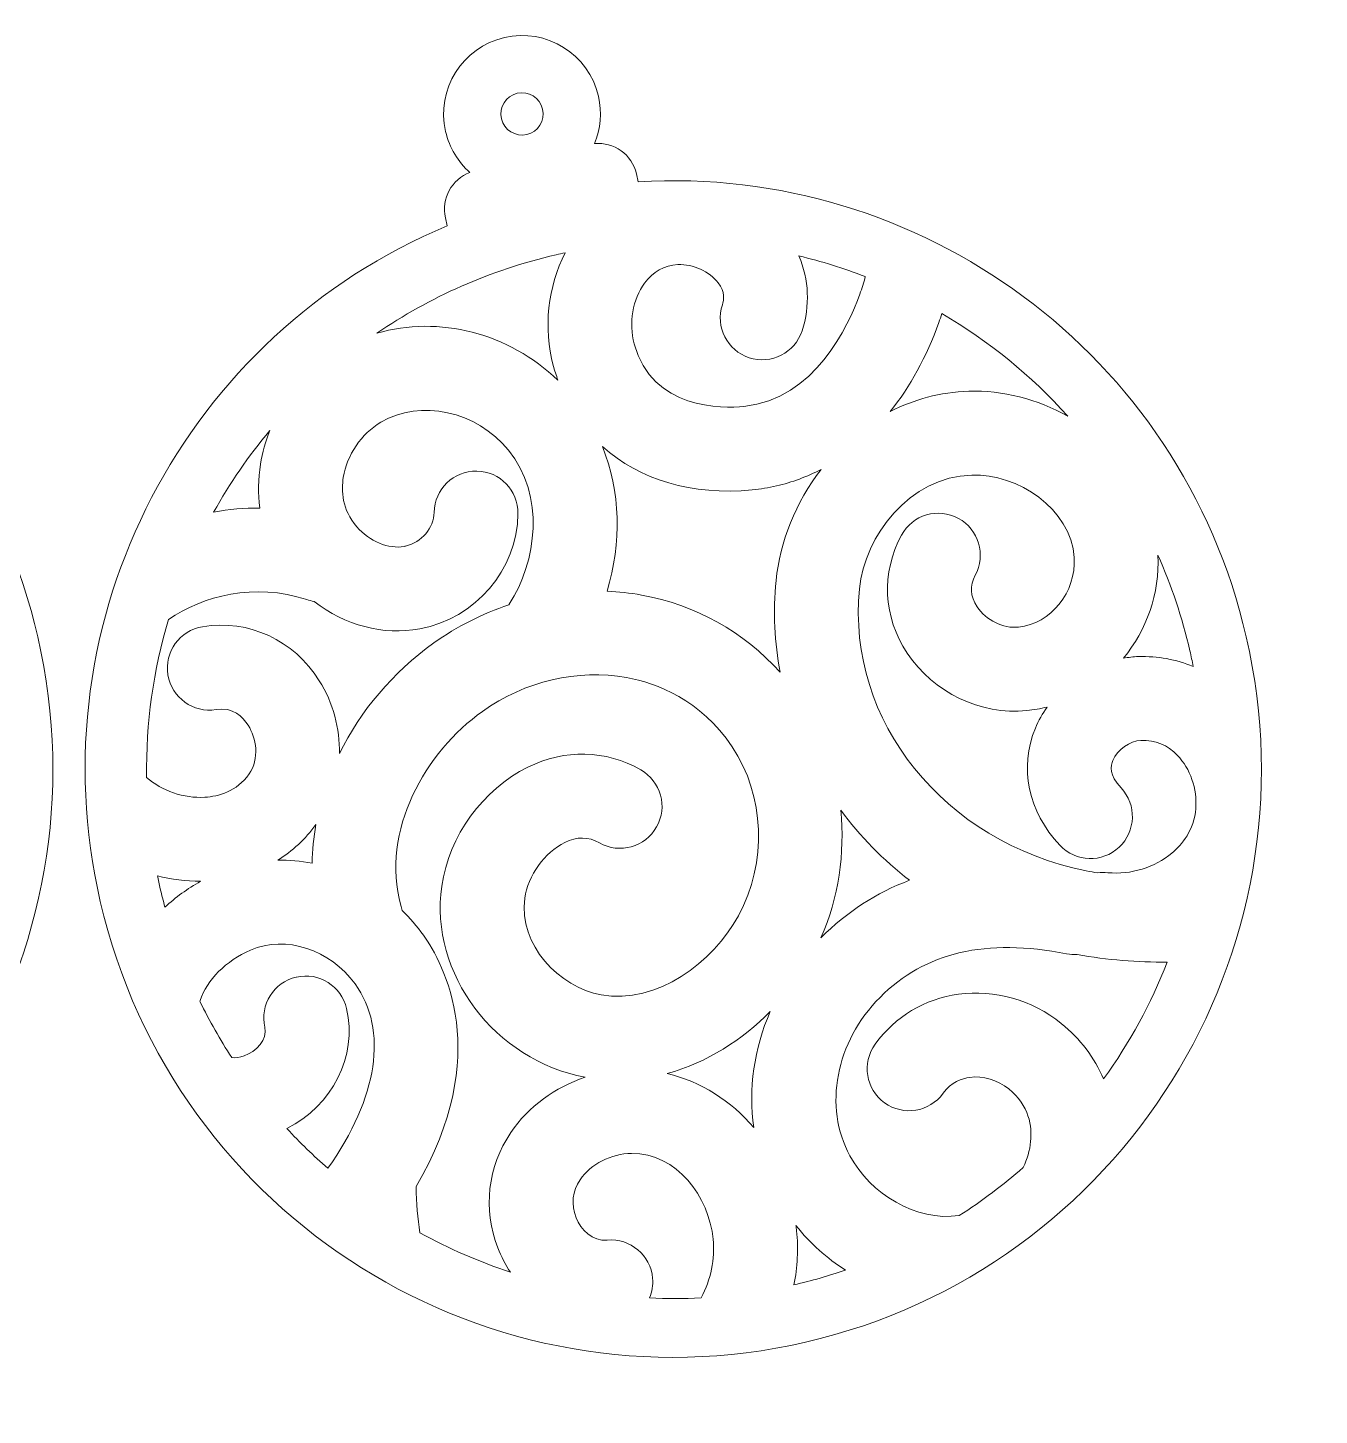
# Model space of a CAD drawing. Header units: millimetres. Extents: x -519 to -76, y -665 to -462.
# Drawn here: x -167.8 to -76.1, y -665 to -566.6 of the extents above; entities that cross this region are included whole.
import ezdxf

# ---------------------------------------------------------------- set-up
doc = ezdxf.new("R2010")
doc.units = ezdxf.units.MM
doc.header["$MEASUREMENT"] = 0
doc.layers.add('layer 1', color=7, linetype='Continuous')

msp = doc.modelspace()

# ---------------------------------------------------------------- linework, layer by layer
at = {"layer": 'layer 1', "color": 1, "lineweight": 9}
for points, knots in [([(-210.2274, -577.5278), (-190.251, -576.3149), (-171.735, -589.6523), (-167.0834, -609.8009), (-161.8984, -632.2592), (-175.9014, -654.6686), (-198.3596, -659.8535), (-220.8179, -665.0384), (-243.2272, -651.0355), (-248.4121, -628.5771), (-253.0638, -608.4286), (-242.2687, -588.3243), (-223.7823, -580.6572), (-223.7823, -580.6572), (-223.9134, -580.0894), (-223.9134, -580.0894), (-224.2293, -578.7213), (-223.4653, -577.3444), (-222.1853, -576.8607), (-223.0148, -576.1213), (-223.6311, -575.1271), (-223.9002, -573.9623), (-224.5915, -570.9677), (-222.7244, -567.9798), (-219.7299, -567.2885), (-216.7355, -566.5972), (-213.7475, -568.4642), (-213.0562, -571.4587), (-212.7872, -572.6236), (-212.9056, -573.7874), (-213.3267, -574.8155), (-211.9643, -574.6891), (-210.6743, -575.592), (-210.3585, -576.96), (-210.3585, -576.96), (-210.2274, -577.5278), (-210.2274, -577.5278)], [0, 0, 0, 0, 0.0833333, 0.0833333, 0.0833333, 0.1666667, 0.1666667, 0.1666667, 0.25, 0.25, 0.25, 0.3333333, 0.3333333, 0.3333333, 0.4166667, 0.4166667, 0.4166667, 0.5, 0.5, 0.5, 0.5833333, 0.5833333, 0.5833333, 0.6666667, 0.6666667, 0.6666667, 0.75, 0.75, 0.75, 0.8333333, 0.8333333, 0.8333333, 0.9166667, 0.9166667, 0.9166667, 1, 1, 1, 1]), ([(-124.459, -577.5278), (-104.4823, -576.3149), (-85.9664, -589.6523), (-81.3148, -609.8009), (-76.1298, -632.2592), (-90.1326, -654.6685), (-112.591, -659.8535), (-135.0494, -665.0384), (-157.4586, -651.0355), (-162.6435, -628.5771), (-167.2952, -608.4286), (-156.5001, -588.3243), (-138.0137, -580.6573), (-138.0137, -580.6573), (-138.1449, -580.0894), (-138.1449, -580.0894), (-138.4607, -578.7213), (-137.6968, -577.3444), (-136.4168, -576.8607), (-137.2462, -576.1213), (-137.8626, -575.1271), (-138.1317, -573.9623), (-138.8229, -570.9678), (-136.9559, -567.9799), (-133.9613, -567.2885), (-130.967, -566.5972), (-127.9789, -568.4642), (-127.2877, -571.4588), (-127.0187, -572.6236), (-127.1371, -573.7875), (-127.5582, -574.8156), (-126.196, -574.6892), (-124.9059, -575.592), (-124.59, -576.96), (-124.59, -576.96), (-124.459, -577.5278), (-124.459, -577.5278)], [0, 0, 0, 0, 0.0833333, 0.0833333, 0.0833333, 0.1666667, 0.1666667, 0.1666667, 0.25, 0.25, 0.25, 0.3333333, 0.3333333, 0.3333333, 0.4166667, 0.4166667, 0.4166667, 0.5, 0.5, 0.5, 0.5833333, 0.5833333, 0.5833333, 0.6666667, 0.6666667, 0.6666667, 0.75, 0.75, 0.75, 0.8333333, 0.8333333, 0.8333333, 0.9166667, 0.9166667, 0.9166667, 1, 1, 1, 1]), ([(-133.0469, -571.2489), (-132.2399, -571.0626), (-131.4345, -571.5659), (-131.2481, -572.3731), (-131.0618, -573.1803), (-131.5651, -573.9857), (-132.3721, -574.1721), (-133.1793, -574.3584), (-133.9848, -573.8551), (-134.1711, -573.0479), (-134.3575, -572.2408), (-133.8542, -571.4353), (-133.0469, -571.2489)], [0, 0, 0, 0, 0.25, 0.25, 0.25, 0.5, 0.5, 0.5, 0.75, 0.75, 0.75, 1, 1, 1, 1]), ([(-143.0206, -588.2765), (-138.6196, -586.9904), (-133.6448, -588.2402), (-130.1628, -591.6072), (-130.2851, -591.2661), (-130.3992, -590.9213), (-130.4952, -590.5613), (-131.2124, -587.9051), (-130.88, -584.9692), (-129.6541, -582.5671), (-129.8654, -582.6105), (-130.0766, -582.6543), (-130.2887, -582.7032), (-134.9844, -583.7873), (-139.2687, -585.7106), (-143.0206, -588.2765)], [0, 0, 0, 0, 0.2, 0.2, 0.2, 0.4, 0.4, 0.4, 0.6, 0.6, 0.6, 0.8, 0.8, 0.8, 1, 1, 1, 1]), ([(-118.4949, -586.2546), (-118.38, -585.8969), (-118.282, -585.3486), (-118.7831, -584.6928), (-119.4039, -583.8817), (-120.5767, -583.353), (-121.642, -583.4058), (-122.6224, -583.4556), (-123.4241, -583.895), (-124.0184, -584.7156), (-124.8545, -585.8672), (-125.141, -587.5527), (-124.7471, -589.0141), (-123.4764, -593.7297), (-118.4647, -593.6098), (-116.9592, -593.4595), (-111.9353, -592.9631), (-109.5313, -587.7249), (-108.7325, -585.4958), (-108.5831, -585.0841), (-108.4603, -584.67), (-108.3509, -584.2563), (-109.8821, -583.6623), (-111.4528, -583.1712), (-113.0595, -582.7829), (-112.3466, -584.4582), (-112.2564, -586.318), (-112.8364, -588.1002), (-113.3468, -589.6645), (-115.0299, -590.5168), (-116.5907, -590.0054), (-118.152, -589.4961), (-119.0061, -587.816), (-118.4949, -586.2546)], [0, 0, 0, 0, 0.0909091, 0.0909091, 0.0909091, 0.1818182, 0.1818182, 0.1818182, 0.2727273, 0.2727273, 0.2727273, 0.3636364, 0.3636364, 0.3636364, 0.4545455, 0.4545455, 0.4545455, 0.5454545, 0.5454545, 0.5454545, 0.6363636, 0.6363636, 0.6363636, 0.7272727, 0.7272727, 0.7272727, 0.8181818, 0.8181818, 0.8181818, 0.9090909, 0.9090909, 0.9090909, 1, 1, 1, 1]), ([(-102.9182, -586.8779), (-102.983, -587.0852), (-103.056, -587.2961), (-103.1294, -587.5075), (-104.0063, -589.9546), (-105.176, -592.0745), (-106.5757, -593.8224), (-104.9129, -592.9745), (-103.0386, -592.4507), (-100.9913, -592.3807), (-98.6227, -592.3014), (-96.144, -592.9407), (-93.9683, -594.1627), (-96.5675, -591.2787), (-99.5893, -588.8243), (-102.9182, -586.8779)], [0, 0, 0, 0, 0.2, 0.2, 0.2, 0.4, 0.4, 0.4, 0.6, 0.6, 0.6, 0.8, 0.8, 0.8, 1, 1, 1, 1]), ([(-157.8094, -608.578), (-158.875, -612.1605), (-159.4115, -615.9316), (-159.3528, -619.7823), (-158.289, -620.7391), (-156.7165, -621.2846), (-155.2178, -621.1913), (-154.2711, -621.1303), (-152.9586, -620.7965), (-152.0817, -619.5423), (-151.3198, -618.4523), (-151.5799, -616.9893), (-152.144, -616.0895), (-152.533, -615.4721), (-153.2447, -614.7758), (-154.4276, -614.9684), (-156.0499, -615.2324), (-157.5776, -614.1299), (-157.842, -612.5058), (-158.1051, -610.8859), (-157.0031, -609.3582), (-155.3819, -609.0924), (-152.0951, -608.5567), (-148.9247, -610.0265), (-147.1033, -612.9233), (-146.1133, -614.5021), (-145.6363, -616.3162), (-145.6671, -618.0963), (-144.1835, -615.078), (-141.9018, -612.3329), (-138.9669, -610.2439), (-137.3227, -609.0744), (-135.5249, -608.171), (-133.6517, -607.55), (-133.639, -607.5279), (-133.6311, -607.5061), (-133.6153, -607.4835), (-131.6589, -604.4918), (-131.0559, -599.7787), (-133.6782, -596.5626), (-135.9401, -593.7899), (-139.9155, -592.9213), (-142.7313, -594.5858), (-144.1181, -595.4057), (-145.1404, -596.9074), (-145.3951, -598.5016), (-145.5442, -599.4281), (-145.5001, -600.7884), (-144.4435, -601.9961), (-143.5286, -603.0397), (-142.1735, -603.6031), (-141.0718, -603.3967), (-141.0388, -603.3891), (-141.005, -603.3833), (-140.9711, -603.3755), (-139.8467, -603.1159), (-138.9655, -602.0819), (-138.9474, -600.9802), (-138.9227, -599.3341), (-137.5678, -598.0215), (-135.9231, -598.0495), (-134.2811, -598.0781), (-132.9694, -599.4314), (-132.9989, -601.0741), (-133.0603, -605.0639), (-136.0018, -608.5016), (-139.9744, -609.2484), (-142.5559, -609.73), (-145.2843, -608.9892), (-147.465, -607.293), (-147.6414, -607.2676), (-147.8198, -607.2257), (-147.9963, -607.1685), (-151.6898, -605.9286), (-155.3898, -606.9241), (-157.8094, -608.578)], [0, 0, 0, 0, 0.04, 0.04, 0.04, 0.08, 0.08, 0.08, 0.12, 0.12, 0.12, 0.16, 0.16, 0.16, 0.2, 0.2, 0.2, 0.24, 0.24, 0.24, 0.28, 0.28, 0.28, 0.32, 0.32, 0.32, 0.36, 0.36, 0.36, 0.4, 0.4, 0.4, 0.44, 0.44, 0.44, 0.48, 0.48, 0.48, 0.52, 0.52, 0.52, 0.56, 0.56, 0.56, 0.6, 0.6, 0.6, 0.64, 0.64, 0.64, 0.68, 0.68, 0.68, 0.72, 0.72, 0.72, 0.76, 0.76, 0.76, 0.8, 0.8, 0.8, 0.84, 0.84, 0.84, 0.88, 0.88, 0.88, 0.92, 0.92, 0.92, 0.96, 0.96, 0.96, 1, 1, 1, 1]), ([(-154.5974, -600.9622), (-153.5175, -600.7632), (-152.4162, -600.6647), (-151.3178, -600.6703), (-151.4539, -599.6634), (-151.4417, -598.6202), (-151.2726, -597.561), (-151.1413, -596.7425), (-150.9188, -595.9448), (-150.6181, -595.1812), (-152.1203, -596.9815), (-153.4556, -598.919), (-154.5974, -600.9622)], [0, 0, 0, 0, 0.25, 0.25, 0.25, 0.5, 0.5, 0.5, 0.75, 0.75, 0.75, 1, 1, 1, 1]), ([(-111.4758, -597.9275), (-112.4827, -598.4521), (-113.5444, -598.8468), (-114.6529, -599.1027), (-115.2149, -599.2325), (-115.7882, -599.3258), (-116.3735, -599.3833), (-120.6401, -599.8037), (-124.3768, -598.6602), (-127.0023, -596.3151), (-125.735, -599.487), (-125.6216, -603.1398), (-126.6799, -606.5776), (-125.8597, -606.614), (-125.0435, -606.6989), (-124.233, -606.8438), (-120.3929, -607.5375), (-116.9778, -609.4569), (-114.3962, -612.3258), (-114.791, -610.2206), (-114.9046, -608.0372), (-114.6846, -605.8204), (-114.4142, -603.0772), (-113.2847, -600.2661), (-111.4758, -597.9275)], [0, 0, 0, 0, 0.125, 0.125, 0.125, 0.25, 0.25, 0.25, 0.375, 0.375, 0.375, 0.5, 0.5, 0.5, 0.625, 0.625, 0.625, 0.75, 0.75, 0.75, 0.875, 0.875, 0.875, 1, 1, 1, 1]), ([(-92.6748, -626.4121), (-92.3965, -626.467), (-92.1211, -626.5148), (-91.844, -626.561), (-91.614, -626.5292), (-91.3771, -626.5207), (-91.1327, -626.5431), (-89.5121, -626.7036), (-87.8102, -626.1831), (-86.5813, -625.1481), (-85.876, -624.5569), (-85.0095, -623.5288), (-84.8941, -621.9846), (-84.7886, -620.6081), (-85.286, -619.1658), (-86.1917, -618.22), (-86.8929, -617.4862), (-87.7626, -617.1301), (-88.7816, -617.1631), (-89.5658, -617.1886), (-90.4626, -617.8225), (-90.7776, -618.5779), (-90.9412, -618.9747), (-91.0593, -619.6099), (-90.1973, -620.5319), (-89.0764, -621.7307), (-89.1358, -623.6142), (-90.3374, -624.7372), (-91.5371, -625.8606), (-93.42, -625.7987), (-94.5474, -624.6005), (-96.7914, -622.1988), (-97.4366, -619.0951), (-96.274, -616.2938), (-96.0518, -615.7592), (-95.7741, -615.2602), (-95.4505, -614.7924), (-95.9164, -614.9103), (-96.3951, -614.995), (-96.8865, -615.0458), (-100.1746, -615.3774), (-103.5061, -613.776), (-105.3712, -610.9687), (-107.0811, -608.398), (-107.2326, -605.268), (-105.7781, -602.5959), (-104.9945, -601.1519), (-103.1892, -600.617), (-101.7458, -601.4052), (-100.2991, -602.1876), (-99.7649, -603.9961), (-100.5494, -605.4391), (-100.956, -606.1795), (-100.9061, -606.9324), (-100.416, -607.6739), (-99.7731, -608.6374), (-98.5686, -609.234), (-97.4844, -609.1234), (-95.1774, -608.89), (-93.3668, -606.6332), (-93.5244, -604.1904), (-93.7499, -600.7064), (-97.5498, -598.2229), (-100.7901, -598.3292), (-105.2384, -598.4799), (-108.389, -602.6385), (-108.761, -606.4038), (-109.6852, -615.7802), (-102.7679, -624.3828), (-92.6748, -626.4121)], [0, 0, 0, 0, 0.0434783, 0.0434783, 0.0434783, 0.0869565, 0.0869565, 0.0869565, 0.1304348, 0.1304348, 0.1304348, 0.173913, 0.173913, 0.173913, 0.2173913, 0.2173913, 0.2173913, 0.2608696, 0.2608696, 0.2608696, 0.3043478, 0.3043478, 0.3043478, 0.3478261, 0.3478261, 0.3478261, 0.3913043, 0.3913043, 0.3913043, 0.4347826, 0.4347826, 0.4347826, 0.4782609, 0.4782609, 0.4782609, 0.5217391, 0.5217391, 0.5217391, 0.5652174, 0.5652174, 0.5652174, 0.6086957, 0.6086957, 0.6086957, 0.6521739, 0.6521739, 0.6521739, 0.6956522, 0.6956522, 0.6956522, 0.7391304, 0.7391304, 0.7391304, 0.7826087, 0.7826087, 0.7826087, 0.826087, 0.826087, 0.826087, 0.8695652, 0.8695652, 0.8695652, 0.9130435, 0.9130435, 0.9130435, 0.9565217, 0.9565217, 0.9565217, 1, 1, 1, 1]), ([(-85.3115, -610.8084), (-85.8592, -608.4364), (-86.625, -606.1667), (-87.5756, -604.0178), (-87.4544, -606.7554), (-88.3909, -609.3393), (-90.026, -611.3227), (-89.6789, -611.2655), (-89.322, -611.2233), (-88.9645, -611.2122), (-87.5997, -611.1705), (-86.2837, -611.4135), (-85.0772, -611.9143), (-85.1498, -611.5459), (-85.2262, -611.178), (-85.3115, -610.8084)], [0, 0, 0, 0, 0.2, 0.2, 0.2, 0.4, 0.4, 0.4, 0.6, 0.6, 0.6, 0.8, 0.8, 0.8, 1, 1, 1, 1]), ([(-117.8002, -617.6084), (-120.0654, -614.2616), (-123.1257, -613.0931), (-125.2932, -612.6998), (-128.7652, -612.0734), (-132.4946, -612.9477), (-135.5173, -615.0968), (-139.5291, -617.9525), (-142.8073, -623.5974), (-141.3048, -628.8609), (-141.2702, -628.9821), (-141.2446, -629.0999), (-141.2279, -629.219), (-140.6789, -629.7525), (-140.1733, -630.3384), (-139.7149, -630.9767), (-138.2768, -632.9894), (-134.7391, -639.4861), (-140.2318, -648.8176), (-140.2139, -649.9877), (-140.1209, -651.076), (-139.9539, -652.0888), (-137.9098, -653.2132), (-135.7639, -654.1534), (-133.5343, -654.8864), (-133.8868, -654.3578), (-134.1887, -653.784), (-134.4276, -653.1655), (-135.4961, -650.3974), (-135.1604, -647.4129), (-133.506, -644.978), (-132.2559, -643.14), (-130.3647, -641.7647), (-128.2228, -641.0562), (-134.6427, -639.8711), (-139.3017, -633.6882), (-138.4074, -627.5013), (-137.8917, -623.9423), (-135.4979, -620.6294), (-132.3041, -619.0615), (-129.6479, -617.7593), (-126.8027, -617.8237), (-124.2885, -619.2452), (-122.8586, -620.0537), (-122.3544, -621.8697), (-123.1614, -623.3019), (-123.9712, -624.7329), (-125.7865, -625.2376), (-127.2188, -624.4272), (-128.0015, -623.9846), (-128.8073, -623.9757), (-129.6801, -624.405), (-131.0916, -625.0987), (-132.2848, -626.7584), (-132.5148, -628.3502), (-132.993, -631.6479), (-130.0455, -634.6913), (-127.096, -635.2115), (-123.1106, -635.9148), (-119.1756, -632.9177), (-117.3526, -629.5953), (-115.2996, -625.8556), (-115.4788, -621.0368), (-117.8002, -617.6084)], [0, 0, 0, 0, 0.047619, 0.047619, 0.047619, 0.0952381, 0.0952381, 0.0952381, 0.1428571, 0.1428571, 0.1428571, 0.1904762, 0.1904762, 0.1904762, 0.2380952, 0.2380952, 0.2380952, 0.2857143, 0.2857143, 0.2857143, 0.3333333, 0.3333333, 0.3333333, 0.3809524, 0.3809524, 0.3809524, 0.4285714, 0.4285714, 0.4285714, 0.4761905, 0.4761905, 0.4761905, 0.5238095, 0.5238095, 0.5238095, 0.5714286, 0.5714286, 0.5714286, 0.6190476, 0.6190476, 0.6190476, 0.6666667, 0.6666667, 0.6666667, 0.7142857, 0.7142857, 0.7142857, 0.7619048, 0.7619048, 0.7619048, 0.8095238, 0.8095238, 0.8095238, 0.8571429, 0.8571429, 0.8571429, 0.9047619, 0.9047619, 0.9047619, 0.952381, 0.952381, 0.952381, 1, 1, 1, 1]), ([(-110.0934, -622.1075), (-109.7817, -625.1651), (-110.2452, -628.3246), (-111.497, -631.1602), (-109.6519, -629.3198), (-107.5528, -627.9585), (-105.2109, -627.0853), (-107.0772, -625.6372), (-108.72, -623.9593), (-110.0934, -622.1075)], [0, 0, 0, 0, 0.3333333, 0.3333333, 0.3333333, 0.6666667, 0.6666667, 0.6666667, 1, 1, 1, 1]), ([(-150.0533, -625.6514), (-149.2376, -625.6385), (-148.4176, -625.7092), (-147.6123, -625.8664), (-147.5945, -624.9552), (-147.5018, -624.0434), (-147.3385, -623.1364), (-148.0877, -624.1591), (-149.0047, -625.0066), (-150.0533, -625.6514)], [0, 0, 0, 0, 0.3333333, 0.3333333, 0.3333333, 0.6666667, 0.6666667, 0.6666667, 1, 1, 1, 1]), ([(-158.0584, -628.9922), (-157.3038, -628.2942), (-156.4552, -627.6715), (-155.5239, -627.1544), (-156.5672, -627.1585), (-157.5981, -627.02), (-158.591, -626.7585), (-158.528, -627.0644), (-158.4602, -627.3719), (-158.3893, -627.6796), (-158.2868, -628.1231), (-158.1766, -628.5571), (-158.0584, -628.9922)], [0, 0, 0, 0, 0.25, 0.25, 0.25, 0.5, 0.5, 0.5, 0.75, 0.75, 0.75, 1, 1, 1, 1]), ([(-145.1633, -636.1902), (-144.388, -639.5878), (-146.1768, -643.0639), (-149.3989, -644.702), (-148.478, -645.6949), (-147.5059, -646.6351), (-146.4912, -647.5193), (-142.9464, -642.4768), (-142.1991, -637.742), (-144.5601, -634.4353), (-146.3068, -631.9885), (-149.4982, -630.9536), (-151.9754, -632.0316), (-153.7172, -632.7894), (-155.0876, -634.1649), (-155.5538, -635.6209), (-155.5613, -635.6375), (-155.5647, -635.657), (-155.5674, -635.676), (-154.8975, -637.0604), (-154.1427, -638.3898), (-153.3167, -639.6634), (-153.0391, -639.6849), (-152.7465, -639.6514), (-152.4367, -639.5408), (-151.5743, -639.2428), (-150.7665, -638.3824), (-150.9667, -637.5153), (-151.3298, -635.9141), (-150.3333, -634.3212), (-148.7338, -633.952), (-148.7338, -633.952), (-148.7272, -633.9507), (-148.7272, -633.9507), (-147.1246, -633.5852), (-145.5298, -634.5879), (-145.1633, -636.1902)], [0, 0, 0, 0, 0.0833333, 0.0833333, 0.0833333, 0.1666667, 0.1666667, 0.1666667, 0.25, 0.25, 0.25, 0.3333333, 0.3333333, 0.3333333, 0.4166667, 0.4166667, 0.4166667, 0.5, 0.5, 0.5, 0.5833333, 0.5833333, 0.5833333, 0.6666667, 0.6666667, 0.6666667, 0.75, 0.75, 0.75, 0.8333333, 0.8333333, 0.8333333, 0.9166667, 0.9166667, 0.9166667, 1, 1, 1, 1]), ([(-86.9161, -632.8895), (-89.0283, -632.9047), (-91.1569, -632.7388), (-93.3051, -632.3464), (-93.5529, -632.3604), (-93.8026, -632.349), (-94.0585, -632.2996), (-99.7719, -631.1718), (-104.1059, -632.181), (-107.3046, -635.3892), (-110.4496, -638.5395), (-111.3299, -643.1615), (-109.4444, -646.6284), (-107.9727, -649.3272), (-104.7681, -651.3227), (-101.6756, -650.8668), (-100.0687, -649.8406), (-98.5472, -648.6985), (-97.1331, -647.4546), (-96.8594, -646.8704), (-96.678, -646.245), (-96.6126, -645.6101), (-96.5126, -644.561), (-96.7001, -643.0638), (-98.1699, -641.8793), (-98.9642, -641.2436), (-99.9963, -640.9384), (-100.9324, -641.0662), (-101.4809, -641.1367), (-102.2451, -641.3955), (-102.8257, -642.1983), (-103.7904, -643.5308), (-105.65, -643.8306), (-106.9807, -642.8675), (-108.3158, -641.9034), (-108.615, -640.0448), (-107.6523, -638.7115), (-106.2341, -636.7487), (-104.1303, -635.489), (-101.7313, -635.1674), (-99.1676, -634.8223), (-96.5101, -635.5779), (-94.4406, -637.2403), (-93.0929, -638.324), (-92.0761, -639.6732), (-91.4368, -641.1802), (-89.5907, -638.6198), (-88.0739, -635.8351), (-86.9161, -632.8895)], [0, 0, 0, 0, 0.0625, 0.0625, 0.0625, 0.125, 0.125, 0.125, 0.1875, 0.1875, 0.1875, 0.25, 0.25, 0.25, 0.3125, 0.3125, 0.3125, 0.375, 0.375, 0.375, 0.4375, 0.4375, 0.4375, 0.5, 0.5, 0.5, 0.5625, 0.5625, 0.5625, 0.625, 0.625, 0.625, 0.6875, 0.6875, 0.6875, 0.75, 0.75, 0.75, 0.8125, 0.8125, 0.8125, 0.875, 0.875, 0.875, 0.9375, 0.9375, 0.9375, 1, 1, 1, 1]), ([(-116.2684, -644.6344), (-116.6534, -641.881), (-116.2491, -639.0351), (-115.0934, -636.3952), (-117.0674, -638.3929), (-119.5852, -640.0316), (-122.4186, -640.8001), (-120.0182, -641.3602), (-117.8819, -642.7204), (-116.2684, -644.6344)], [0, 0, 0, 0, 0.3333333, 0.3333333, 0.3333333, 0.6666667, 0.6666667, 0.6666667, 1, 1, 1, 1]), ([(-120.0045, -656.7098), (-119.3047, -655.3935), (-119.003, -653.9605), (-119.1458, -652.5485), (-119.4519, -649.5368), (-121.7007, -646.4382), (-124.9371, -646.4653), (-126.3903, -646.4771), (-127.8229, -647.206), (-128.5841, -648.3262), (-129.1465, -649.1533), (-129.2437, -650.0612), (-128.8732, -651.023), (-128.5426, -651.8821), (-127.7292, -652.707), (-126.6658, -652.6129), (-125.0278, -652.4725), (-123.5847, -653.6821), (-123.4422, -655.3221), (-123.4017, -655.8144), (-123.4844, -656.2875), (-123.6589, -656.7122), (-122.4513, -656.7702), (-121.2312, -656.7721), (-120.0045, -656.7098)], [0, 0, 0, 0, 0.125, 0.125, 0.125, 0.25, 0.25, 0.25, 0.375, 0.375, 0.375, 0.5, 0.5, 0.5, 0.625, 0.625, 0.625, 0.75, 0.75, 0.75, 0.875, 0.875, 0.875, 1, 1, 1, 1]), ([(-113.4125, -655.785), (-112.1639, -655.4967), (-110.9452, -655.1502), (-109.7561, -654.7464), (-111.0652, -653.9126), (-112.2592, -652.8544), (-113.2683, -651.5853), (-113.252, -651.7066), (-113.2365, -651.8249), (-113.2232, -651.9451), (-113.0926, -653.2347), (-113.1581, -654.5258), (-113.4125, -655.785)], [0, 0, 0, 0, 0.25, 0.25, 0.25, 0.5, 0.5, 0.5, 0.75, 0.75, 0.75, 1, 1, 1, 1])]:
    msp.add_open_spline(points, degree=3, knots=knots, dxfattribs=at)

doc.saveas('drawing.dxf')
